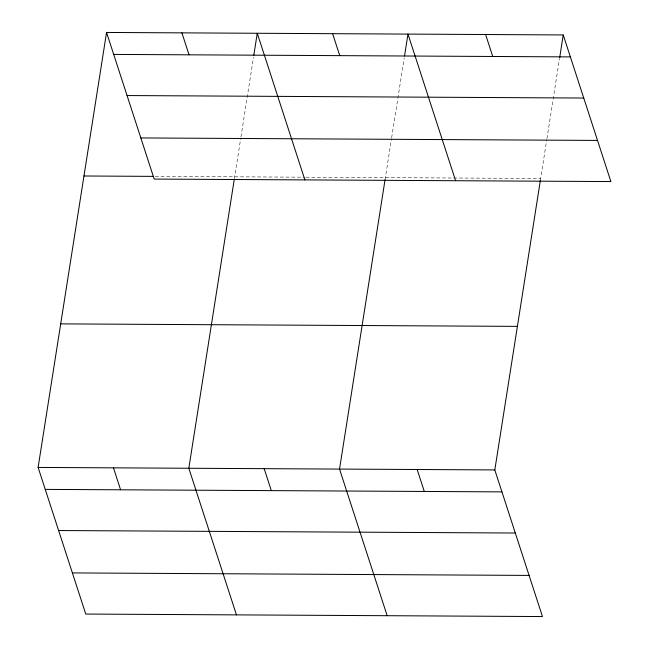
<?xml version="1.0" encoding="UTF-8"?>
<svg xmlns="http://www.w3.org/2000/svg" width="649" height="649" viewBox="0 0 649 649"><rect width="100%" height="100%" fill="white"/><g stroke="black" fill="none" stroke-linecap="round" stroke-linejoin="round"><path stroke-width="0.49" stroke-dasharray="3.25 2.43" d="M234.362 178.816L240.795 137.937M240.949 136.939L253.499 57.193M385.068 179.635L391.501 138.764M391.655 137.766L404.205 58.021M540.349 180.479L546.774 139.608M546.937 138.61L559.479 58.864M155.306 176.382L305.006 177.201M306.012 177.201L540.658 178.483"/><path stroke-width="0.97" d="M540.349 180.479L494.806 469.925L542.45 616.55L85.757 614.059L38.113 467.434L106.55 32.45L563.243 34.941L610.887 181.566L154.194 179.075L106.55 32.45M234.2 179.814L188.818 468.254L236.463 614.879M253.808 55.206L257.264 33.269L304.9 179.903M385.068 179.635L339.532 469.073L387.169 615.706M404.522 56.025L407.97 34.097L455.614 180.722M559.641 57.866L563.243 34.941M113.689 54.411L570.382 56.901M127.05 95.549L583.751 98.04M140.825 137.937L597.518 140.427M83.964 175.993L153.294 176.374M60.698 323.883L517.391 326.374M38.113 467.434L494.806 469.925M45.243 489.387L501.945 491.877M58.613 530.533L515.306 533.024M72.388 572.921L529.081 575.412M485.606 34.519L492.745 56.479M332.613 33.683L339.752 55.644M417.169 469.495L424.3 491.455M181.907 32.864L189.037 54.816M264.175 468.667L271.314 490.62M113.47 467.84L120.6 489.8"/></g></svg>
